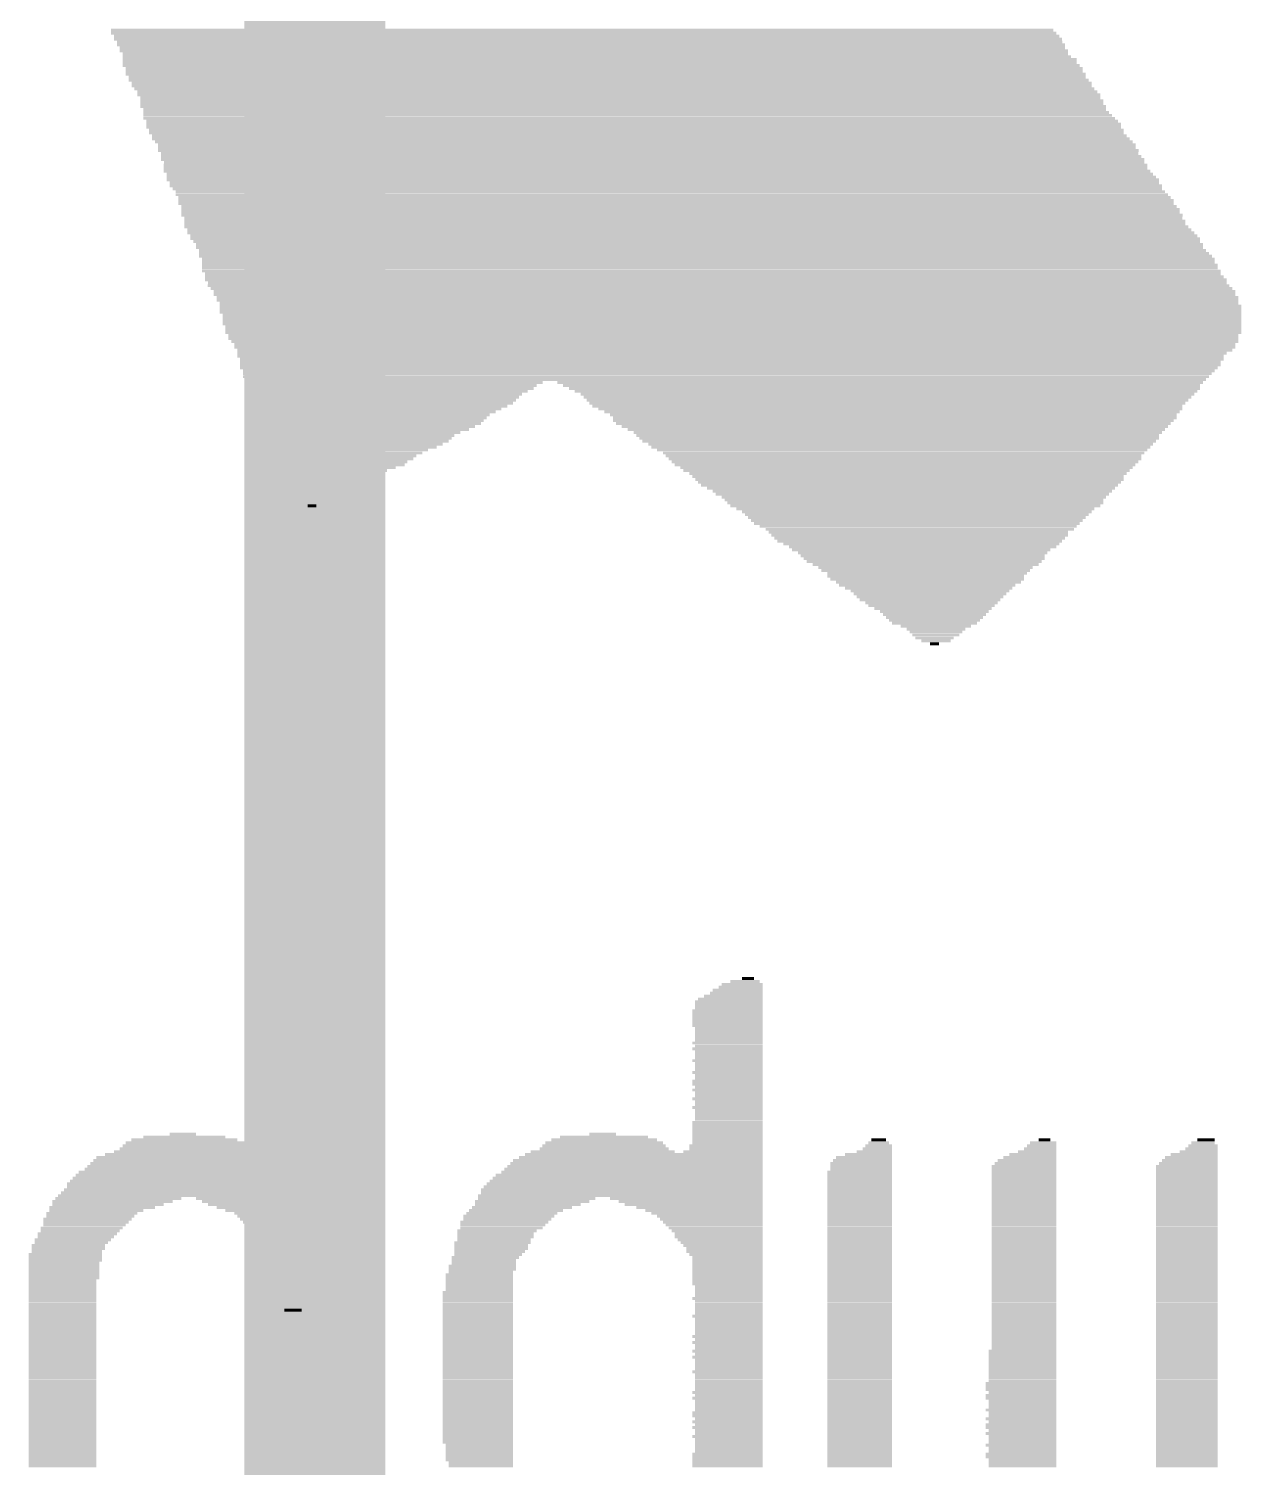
# Model space of a CAD drawing. Extents: x 6 to 93.4, y 7 to 66.
# Drawn here: x 16.526 to 19.149, y 23.832 to 26.944 of the extents above; entities that cross this region are included whole.
import ezdxf

# ---------------------------------------------------------------- set-up
doc = ezdxf.new("R2010")
doc.units = 0
doc.layers.add('1', color=22, linetype='CONTINUOUS')
doc.layers.add('21', color=7, linetype='CONTINUOUS')

# ---------------------------------------------------------------- blocks, each defined once
blk = doc.blocks.new('RECT')
blk.add_solid([(-0.5, -0.5), (0.5, -0.5), (-0.5, 0.5), (0.5, 0.5)])

msp = doc.modelspace()

# ---------------------------------------------------------------- linework, layer by layer
at = {"layer": '1', "const_width": 0.3048}
msp.add_lwpolyline([(17.145, 30.637), (17.145, 10.795)], dxfattribs=at)

# ---------------------------------------------------------------- block references
at = {"layer": '21'}
for p, xscale, yscale in [((17.7232, 26.9403), 2.0383, 0.0064), ((17.7264, 26.934), 2.0447, 0.0063), ((17.7326, 26.9276), 2.0447, 0.0064), ((17.7358, 26.9213), 2.0511, 0.0063), ((17.7391, 26.9149), 2.0447, 0.0064), ((17.7422, 26.9086), 2.051, 0.0063), ((17.7454, 26.9022), 2.0447, 0.0064), ((17.7486, 26.8959), 2.0511, 0.0063), ((17.7518, 26.8895), 2.0447, 0.0064), ((17.7549, 26.8832), 2.051, 0.0063), ((17.7613, 26.8768), 2.0637, 0.0064), ((17.7613, 26.8705), 2.0637, 0.0063), ((17.7645, 26.8641), 2.0701, 0.0064), ((17.7707, 26.8578), 2.0701, 0.0063), ((17.7707, 26.8514), 2.0701, 0.0064), ((17.7739, 26.8451), 2.0765, 0.0063), ((17.7803, 26.8324), 2.0764, 0.0063), ((17.7772, 26.8387), 2.0701, 0.0064), ((17.7867, 26.826), 2.0765, 0.0064), ((17.7867, 26.8197), 2.0765, 0.0063), ((17.793, 26.8133), 2.0764, 0.0064), ((17.7994, 26.807), 2.0765, 0.0063), ((17.8025, 26.8006), 2.0828, 0.0064), ((17.8057, 26.7943), 2.0764, 0.0063), ((17.8089, 26.7879), 2.0828, 0.0064), ((17.8089, 26.7816), 2.0828, 0.0063), ((17.812, 26.7752), 2.0891, 0.0064), ((17.8152, 26.7689), 2.0828, 0.0063), ((17.8184, 26.7625), 2.0892, 0.0064), ((17.8216, 26.7562), 2.0955, 0.0063), ((17.8248, 26.7498), 2.1019, 0.0064), ((17.8311, 26.7435), 2.1018, 0.0063), ((17.8343, 26.7371), 2.1082, 0.0064), ((17.8343, 26.7308), 2.1082, 0.0063), ((17.8406, 26.7244), 2.1082, 0.0064), ((17.8406, 26.7181), 2.1082, 0.0063), ((17.847, 26.7117), 2.1082, 0.0064), ((17.8501, 26.7054), 2.1145, 0.0063), ((17.8565, 26.699), 2.1146, 0.0064), ((17.8629, 26.6927), 2.1145, 0.0063), ((17.8629, 26.6863), 2.1145, 0.0064), ((17.8661, 26.68), 2.1209, 0.0063), ((17.8692, 26.6736), 2.1146, 0.0064), ((17.8724, 26.6673), 2.1209, 0.0063), ((17.8756, 26.6609), 2.1273, 0.0064), ((17.8788, 26.6546), 2.1209, 0.0063), ((17.8819, 26.6482), 2.1272, 0.0064), ((17.8819, 26.6419), 2.1272, 0.0063), ((17.8851, 26.6355), 2.1336, 0.0064), ((17.8914, 26.6292), 2.1336, 0.0063), ((17.8946, 26.6228), 2.14, 0.0064), ((17.8978, 26.6165), 2.1463, 0.0063), ((17.9042, 26.6038), 2.1463, 0.0063), ((17.901, 26.6101), 2.1399, 0.0064), ((17.9073, 26.5974), 2.14, 0.0064), ((17.9137, 26.5911), 2.1399, 0.0063), ((17.9169, 26.5847), 2.1463, 0.0064), ((17.9231, 26.5784), 2.1463, 0.0063), ((17.9263, 26.572), 2.1527, 0.0064), ((17.9263, 26.5657), 2.1527, 0.0063), ((17.9327, 26.5593), 2.1526, 0.0064), ((17.9359, 26.553), 2.159, 0.0063), ((17.9359, 26.5466), 2.159, 0.0064), ((17.9391, 26.5403), 2.1653, 0.0063), ((17.9422, 26.5339), 2.159, 0.0064), ((17.9454, 26.5276), 2.1654, 0.0063), ((17.9454, 26.5212), 2.1654, 0.0064), ((17.9486, 26.5149), 2.1717, 0.0063), ((17.955, 26.5085), 2.1717, 0.0064), ((17.9581, 26.5022), 2.178, 0.0063), ((17.9644, 26.4958), 2.1781, 0.0064), ((17.9676, 26.4895), 2.1844, 0.0063), ((17.9708, 26.4831), 2.178, 0.0064), ((17.9772, 26.4768), 2.1781, 0.0063), ((17.9772, 26.4704), 2.1781, 0.0064), ((17.9835, 26.4641), 2.178, 0.0063), ((17.9867, 26.4577), 2.1844, 0.0064), ((17.9899, 26.4514), 2.1907, 0.0063), ((17.9962, 26.445), 2.1908, 0.0064), ((17.9962, 26.4387), 2.1908, 0.0063), ((17.9993, 26.4323), 2.1971, 0.0064), ((17.9993, 26.426), 2.1971, 0.0063), ((18.0025, 26.4196), 2.2035, 0.0064), ((18.0089, 26.4069), 2.2034, 0.0064), ((18.0121, 26.4006), 2.2098, 0.0063), ((18.0058, 26.4133), 2.1971, 0.0063), ((18.0184, 26.3879), 2.2098, 0.0063), ((18.0153, 26.3942), 2.2035, 0.0064), ((18.0248, 26.3815), 2.2098, 0.0064), ((18.0311, 26.3752), 2.2098, 0.0063), ((18.0311, 26.3688), 2.2098, 0.0064), ((18.0375, 26.3625), 2.2098, 0.0063), ((18.0375, 26.3561), 2.2098, 0.0064), ((18.0406, 26.3498), 2.2035, 0.0063), ((18.0438, 26.3434), 2.2098, 0.0064), ((18.0438, 26.3371), 2.2098, 0.0063), ((18.0438, 26.3307), 2.2098, 0.0064), ((18.047, 26.3244), 2.2034, 0.0063), ((18.047, 26.318), 2.2034, 0.0064), ((18.047, 26.3117), 2.2034, 0.0063), ((18.047, 26.3053), 2.2034, 0.0064), ((18.0502, 26.299), 2.1971, 0.0063), ((18.0502, 26.2926), 2.1971, 0.0064), ((18.0502, 26.2863), 2.1971, 0.0063), ((18.0502, 26.2799), 2.1844, 0.0064), ((18.0502, 26.2736), 2.1844, 0.0063), ((18.0534, 26.2672), 2.1781, 0.0064), ((18.0534, 26.2609), 2.1653, 0.0063), ((18.0534, 26.2545), 2.1653, 0.0064), ((18.0534, 26.2482), 2.1527, 0.0063), ((18.047, 26.2418), 2.14, 0.0064), ((18.0438, 26.2355), 2.1336, 0.0063), ((18.047, 26.2291), 2.1272, 0.0064), ((18.0406, 26.2101), 2.1145, 0.0063), ((18.0439, 26.2228), 2.1209, 0.0063), ((18.0439, 26.2164), 2.1209, 0.0064), ((18.0406, 26.2037), 2.1019, 0.0064), ((18.0374, 26.1974), 2.0955, 0.0063), ((18.0343, 26.191), 2.0892, 0.0064), ((18.0343, 26.1847), 2.0764, 0.0063), ((17.3168, 26.1783), 0.6413, 0.0064), ((17.3135, 26.172), 0.6223, 0.0063), ((17.3104, 26.1656), 0.616, 0.0064), ((18.3677, 26.1783), 1.397, 0.0064), ((18.3709, 26.172), 1.3779, 0.0063), ((18.3772, 26.1656), 1.3652, 0.0064), ((17.3072, 26.1593), 0.5969, 0.0063), ((17.3009, 26.1529), 0.5842, 0.0064), ((17.3009, 26.1466), 0.5715, 0.0063), ((17.2977, 26.1402), 0.5652, 0.0064), ((17.2977, 26.1339), 0.5524, 0.0063), ((18.3804, 26.1593), 1.3462, 0.0063), ((18.3835, 26.1529), 1.3271, 0.0064), ((18.3835, 26.1466), 1.3145, 0.0063), ((18.3835, 26.1402), 1.3017, 0.0064), ((18.3835, 26.1339), 1.2891, 0.0063), ((17.2914, 26.1275), 0.5397, 0.0064), ((17.285, 26.1212), 0.527, 0.0063), ((17.2818, 26.1148), 0.508, 0.0064), ((17.2754, 26.1085), 0.4953, 0.0063), ((18.3835, 26.1275), 1.2763, 0.0064), ((18.3899, 26.1212), 1.2636, 0.0063), ((18.3931, 26.1148), 1.2446, 0.0064), ((18.3963, 26.1085), 1.2255, 0.0063), ((17.2723, 26.1021), 0.489, 0.0064), ((17.2691, 26.0958), 0.4826, 0.0063), ((17.2691, 26.0894), 0.4699, 0.0064), ((17.2628, 26.0831), 0.4572, 0.0063), ((17.2565, 26.0767), 0.4445, 0.0064), ((18.3994, 26.1021), 1.2192, 0.0064), ((18.3963, 26.0958), 1.2129, 0.0063), ((18.3963, 26.0894), 1.2001, 0.0064), ((18.3995, 26.0831), 1.1811, 0.0063), ((18.4026, 26.0767), 1.162, 0.0064), ((17.2501, 26.0704), 0.4191, 0.0063), ((17.2437, 26.064), 0.4064, 0.0064), ((17.2438, 26.0577), 0.3937, 0.0063), ((17.2406, 26.0513), 0.3873, 0.0064), ((17.2373, 26.045), 0.3683, 0.0063), ((18.4058, 26.0704), 1.143, 0.0063), ((18.4058, 26.064), 1.1303, 0.0064), ((18.409, 26.0577), 1.1239, 0.0063), ((18.409, 26.0513), 1.1113, 0.0064), ((18.4121, 26.045), 1.0922, 0.0063), ((17.2342, 26.0386), 0.3492, 0.0064), ((17.2247, 26.0323), 0.3302, 0.0063), ((17.2184, 26.0259), 0.3175, 0.0064), ((17.2152, 26.0196), 0.2985, 0.0063), ((17.212, 26.0132), 0.2921, 0.0064), ((18.4122, 26.0386), 1.0795, 0.0064), ((18.4153, 26.0323), 1.0604, 0.0063), ((18.4185, 26.0259), 1.0414, 0.0064), ((18.4184, 26.0196), 1.0287, 0.0063), ((18.4216, 26.0132), 1.0223, 0.0064), ((17.2056, 26.0069), 0.2794, 0.0063), ((17.2025, 26.0005), 0.2731, 0.0064), ((17.1961, 25.9942), 0.2476, 0.0063), ((17.1866, 25.9878), 0.2286, 0.0064), ((17.1803, 25.9815), 0.2159, 0.0063), ((18.4216, 26.0069), 1.0097, 0.0063), ((18.4216, 26.0005), 0.9969, 0.0064), ((18.4248, 25.9942), 0.9779, 0.0063), ((18.4248, 25.9878), 0.9652, 0.0064), ((18.428, 25.9815), 0.9462, 0.0063), ((17.1739, 25.9751), 0.2032, 0.0064), ((17.1739, 25.9688), 0.1905, 0.0063), ((17.1707, 25.9624), 0.1842, 0.0064), ((17.1644, 25.9561), 0.1715, 0.0063), ((17.158, 25.9497), 0.146, 0.0064), ((18.428, 25.9751), 0.9334, 0.0064), ((18.4312, 25.9688), 0.9271, 0.0063), ((18.4312, 25.9624), 0.9144, 0.0064), ((18.4312, 25.9561), 0.9017, 0.0063), ((18.4344, 25.9497), 0.8827, 0.0064), ((17.1485, 25.9434), 0.1143, 0.0063), ((17.1422, 25.937), 0.0889, 0.0064), ((17.139, 25.9306), 0.0825, 0.0063), ((17.1358, 25.9243), 0.0635, 0.0064), ((17.1358, 25.918), 0.0508, 0.0063), ((18.4375, 25.9434), 0.8636, 0.0063), ((18.4376, 25.937), 0.8509, 0.0064), ((18.4407, 25.9306), 0.8318, 0.0063), ((18.4407, 25.9243), 0.8192, 0.0064), ((18.4439, 25.918), 0.8128, 0.0063), ((17.139, 25.9116), 0.0191, 0.0064), ((18.4439, 25.9116), 0.8001, 0.0064), ((18.4439, 25.9053), 0.7747, 0.0063), ((18.4471, 25.8989), 0.7557, 0.0064), ((18.4471, 25.8925), 0.7429, 0.0063), ((18.4471, 25.8862), 0.7303, 0.0064), ((18.4471, 25.8799), 0.7175, 0.0063), ((18.4471, 25.8735), 0.7049, 0.0064), ((18.4502, 25.8672), 0.6858, 0.0063), ((18.4534, 25.8608), 0.6668, 0.0064), ((18.4503, 25.8544), 0.6477, 0.0063), ((18.4534, 25.8481), 0.6414, 0.0064), ((18.4534, 25.8418), 0.6286, 0.0063), ((18.4534, 25.8354), 0.616, 0.0064), ((18.4566, 25.8291), 0.5969, 0.0063), ((18.4597, 25.8227), 0.5779, 0.0064), ((18.4566, 25.8163), 0.5588, 0.0063), ((18.4597, 25.81), 0.5397, 0.0064), ((18.4597, 25.8037), 0.5271, 0.0063), ((18.4629, 25.7973), 0.5207, 0.0064), ((18.4629, 25.791), 0.508, 0.0063), ((18.4661, 25.7846), 0.489, 0.0064), ((18.4661, 25.7782), 0.4636, 0.0063), ((18.4661, 25.7719), 0.4508, 0.0064), ((18.4693, 25.7656), 0.4318, 0.0063), ((18.4661, 25.7592), 0.4254, 0.0064), ((18.4693, 25.7529), 0.4191, 0.0063), ((18.4725, 25.7465), 0.4001, 0.0064), ((18.4693, 25.7401), 0.381, 0.0063), ((18.4725, 25.7338), 0.3619, 0.0064), ((18.4757, 25.7275), 0.3429, 0.0063), ((18.4756, 25.7211), 0.3302, 0.0064), ((18.4757, 25.7148), 0.3175, 0.0063), ((18.4756, 25.7084), 0.3048, 0.0064), ((18.4788, 25.702), 0.2858, 0.0063), ((18.4788, 25.6957), 0.273, 0.0064), ((18.482, 25.6894), 0.254, 0.0063), ((18.4852, 25.683), 0.2349, 0.0064), ((18.4852, 25.6767), 0.2223, 0.0063), ((18.4852, 25.6703), 0.2095, 0.0064), ((18.4852, 25.6639), 0.1969, 0.0063), ((18.4852, 25.6576), 0.1841, 0.0064), ((18.4883, 25.6513), 0.1524, 0.0063), ((18.4883, 25.6449), 0.127, 0.0064), ((18.4884, 25.6386), 0.1143, 0.0063), ((18.4883, 25.6322), 0.1016, 0.0064), ((18.4852, 25.6258), 0.0825, 0.0063), ((18.4884, 25.6195), 0.0635, 0.0064), ((18.4852, 25.6132), 0.0191, 0.0063), ((18.0819, 24.8893), 0.0254, 0.0063), ((18.0597, 24.8639), 0.108, 0.0063), ((18.0661, 24.8702), 0.0953, 0.0064), ((18.0693, 24.8766), 0.0889, 0.0063), ((18.0755, 24.8829), 0.0635, 0.0064), ((18.0406, 24.8385), 0.1461, 0.0063), ((18.0406, 24.8321), 0.1461, 0.0064), ((18.0439, 24.8448), 0.1397, 0.0064), ((18.0502, 24.8512), 0.127, 0.0063), ((18.0566, 24.8575), 0.1143, 0.0064), ((18.0375, 24.8194), 0.1524, 0.0064), ((18.0375, 24.8131), 0.1524, 0.0063), ((18.0375, 24.8067), 0.1524, 0.0064), ((18.0375, 24.8004), 0.1524, 0.0063), ((18.0406, 24.8258), 0.1461, 0.0063), ((18.0375, 24.794), 0.1524, 0.0064), ((18.0375, 24.7877), 0.1524, 0.0063), ((18.0406, 24.7813), 0.1461, 0.0064), ((18.0406, 24.775), 0.1461, 0.0063), ((18.0406, 24.7686), 0.1461, 0.0064), ((18.0375, 24.7496), 0.1524, 0.0063), ((18.0375, 24.7369), 0.1524, 0.0063), ((18.0406, 24.7623), 0.1461, 0.0063), ((18.0406, 24.7559), 0.1461, 0.0064), ((18.0406, 24.7432), 0.1461, 0.0064), ((18.0375, 24.7115), 0.1524, 0.0063), ((18.0406, 24.7305), 0.1461, 0.0064), ((18.0406, 24.7242), 0.1461, 0.0063), ((18.0406, 24.7178), 0.1461, 0.0064), ((18.0406, 24.7051), 0.1461, 0.0064), ((18.0375, 24.6861), 0.1524, 0.0063), ((18.0406, 24.6988), 0.1461, 0.0063), ((18.0406, 24.6924), 0.1461, 0.0064), ((18.0406, 24.6797), 0.1461, 0.0064), ((18.0406, 24.6734), 0.1461, 0.0063), ((18.0375, 24.667), 0.1524, 0.0064), ((18.0375, 24.6607), 0.1524, 0.0063), ((18.0375, 24.648), 0.1524, 0.0063), ((18.0406, 24.6543), 0.1461, 0.0064), ((18.0406, 24.6416), 0.1461, 0.0064), ((18.0375, 24.6289), 0.1524, 0.0064), ((18.0375, 24.6099), 0.1524, 0.0063), ((18.0406, 24.6353), 0.1461, 0.0063), ((18.0406, 24.6226), 0.1461, 0.0063), ((18.0406, 24.6162), 0.1461, 0.0064), ((18.0375, 24.5781), 0.1524, 0.0064), ((18.0406, 24.6035), 0.1461, 0.0064), ((18.0406, 24.5972), 0.1461, 0.0063), ((18.0406, 24.5908), 0.1461, 0.0064), ((18.0406, 24.5845), 0.1461, 0.0063), ((16.8596, 24.5527), 0.0571, 0.0064), ((17.7676, 24.5527), 0.0572, 0.0064), ((18.0375, 24.5718), 0.1524, 0.0063), ((18.0375, 24.5654), 0.1524, 0.0064), ((18.0375, 24.5591), 0.1524, 0.0063), ((18.0375, 24.5527), 0.1524, 0.0064), ((16.8691, 24.521), 0.2921, 0.0063), ((16.8659, 24.5273), 0.273, 0.0064), ((16.8659, 24.5337), 0.2604, 0.0063), ((16.8627, 24.54), 0.2286, 0.0064), ((16.8627, 24.5464), 0.1778, 0.0063), ((17.7708, 24.521), 0.2794, 0.0063), ((17.7707, 24.5273), 0.2667, 0.0064), ((17.7708, 24.5337), 0.254, 0.0063), ((17.7708, 24.54), 0.2286, 0.0064), ((17.7707, 24.5464), 0.1905, 0.0063), ((18.0343, 24.5273), 0.1588, 0.0064), ((18.0343, 24.521), 0.1588, 0.0063), ((18.0375, 24.5464), 0.1524, 0.0063), ((18.0375, 24.54), 0.1524, 0.0064), ((18.0375, 24.5337), 0.1524, 0.0063), ((18.3614, 24.521), 0.0635, 0.0063), ((18.3645, 24.5273), 0.0572, 0.0064), ((18.3645, 24.5337), 0.0444, 0.0063), ((18.3645, 24.54), 0.0318, 0.0064), ((18.7138, 24.521), 0.0699, 0.0063), ((18.717, 24.5273), 0.0635, 0.0064), ((18.7201, 24.5337), 0.0572, 0.0063), ((18.7233, 24.54), 0.0254, 0.0064), ((19.063, 24.521), 0.0698, 0.0063), ((19.0662, 24.5273), 0.0635, 0.0064), ((19.0662, 24.5337), 0.0508, 0.0063), ((19.0725, 24.54), 0.0381, 0.0064), ((16.8659, 24.4892), 0.4128, 0.0064), ((16.8659, 24.4956), 0.4, 0.0063), ((16.8627, 24.5019), 0.381, 0.0064), ((16.8659, 24.5083), 0.3492, 0.0063), ((16.8659, 24.5146), 0.3112, 0.0064), ((17.8407, 24.4892), 0.5461, 0.0064), ((17.8438, 24.4956), 0.5398, 0.0063), ((17.8501, 24.5019), 0.5271, 0.0064), ((17.8565, 24.5083), 0.5144, 0.0063), ((17.7676, 24.5146), 0.3112, 0.0064), ((18.028, 24.5146), 0.1715, 0.0064), ((18.3264, 24.4892), 0.1334, 0.0064), ((18.3296, 24.4956), 0.127, 0.0063), ((18.3328, 24.5019), 0.1207, 0.0064), ((18.3423, 24.5083), 0.1016, 0.0063), ((18.355, 24.5146), 0.0762, 0.0064), ((18.682, 24.4892), 0.1334, 0.0064), ((18.6852, 24.4956), 0.127, 0.0063), ((18.6915, 24.5019), 0.1143, 0.0064), ((18.6979, 24.5083), 0.1016, 0.0063), ((18.7074, 24.5146), 0.0826, 0.0064), ((19.0344, 24.4892), 0.127, 0.0064), ((19.0376, 24.4956), 0.1206, 0.0063), ((19.0407, 24.5019), 0.1143, 0.0064), ((19.0471, 24.5083), 0.1016, 0.0063), ((19.0567, 24.5146), 0.0825, 0.0064), ((16.8659, 24.4575), 0.489, 0.0063), ((16.8659, 24.4638), 0.4762, 0.0064), ((16.8627, 24.4702), 0.4572, 0.0063), ((16.8659, 24.4765), 0.4382, 0.0064), ((16.8659, 24.4829), 0.4254, 0.0063), ((17.8216, 24.4575), 0.5842, 0.0063), ((17.8248, 24.4638), 0.5779, 0.0064), ((17.8311, 24.4702), 0.5652, 0.0063), ((17.8343, 24.4765), 0.5588, 0.0064), ((17.8375, 24.4829), 0.5525, 0.0063), ((18.3233, 24.4702), 0.1397, 0.0063), ((18.3233, 24.4638), 0.1397, 0.0064), ((18.3233, 24.4575), 0.1397, 0.0063), ((18.3264, 24.4829), 0.1334, 0.0063), ((18.3264, 24.4765), 0.1334, 0.0064), ((18.6789, 24.4829), 0.1397, 0.0063), ((18.6789, 24.4765), 0.1397, 0.0064), ((18.6789, 24.4702), 0.1397, 0.0063), ((18.6789, 24.4638), 0.1397, 0.0064), ((18.6789, 24.4575), 0.1397, 0.0063), ((19.0312, 24.4829), 0.1333, 0.0063), ((19.0312, 24.4765), 0.1333, 0.0064), ((19.0312, 24.4702), 0.1333, 0.0063), ((19.0312, 24.4638), 0.1333, 0.0064), ((19.0312, 24.4575), 0.1333, 0.0063), ((16.8659, 24.4257), 0.5398, 0.0064), ((16.8659, 24.4321), 0.527, 0.0063), ((16.8627, 24.4448), 0.508, 0.0063), ((16.8659, 24.4384), 0.5144, 0.0064), ((16.8659, 24.4511), 0.5016, 0.0064), ((17.8089, 24.4321), 0.6096, 0.0063), ((17.8089, 24.4257), 0.6096, 0.0064), ((17.812, 24.4384), 0.6033, 0.0064), ((17.8153, 24.4448), 0.5969, 0.0063), ((17.8184, 24.4511), 0.5906, 0.0064), ((18.3233, 24.4511), 0.1397, 0.0064), ((18.3233, 24.4448), 0.1397, 0.0063), ((18.3233, 24.4384), 0.1397, 0.0064), ((18.3233, 24.4321), 0.1397, 0.0063), ((18.3233, 24.4257), 0.1397, 0.0064), ((18.6789, 24.4511), 0.1397, 0.0064), ((18.6789, 24.4448), 0.1397, 0.0063), ((18.6789, 24.4384), 0.1397, 0.0064), ((18.6789, 24.4321), 0.1397, 0.0063), ((18.6789, 24.4257), 0.1397, 0.0064), ((19.0312, 24.4511), 0.1333, 0.0064), ((19.0312, 24.4448), 0.1333, 0.0063), ((19.0312, 24.4384), 0.1333, 0.0064), ((19.0312, 24.4321), 0.1333, 0.0063), ((19.0312, 24.4257), 0.1333, 0.0064), ((16.6849, 24.394), 0.2286, 0.0063), ((16.7072, 24.4067), 0.2603, 0.0063), ((16.6976, 24.4003), 0.2413, 0.0064), ((16.7199, 24.413), 0.2731, 0.0064), ((16.8659, 24.4194), 0.5524, 0.0063), ((17.0183, 24.413), 0.2604, 0.0064), ((17.0247, 24.4067), 0.2477, 0.0063), ((17.0342, 24.4003), 0.2413, 0.0064), ((17.0437, 24.394), 0.2222, 0.0063), ((17.593, 24.394), 0.2159, 0.0063), ((17.6152, 24.4067), 0.2476, 0.0063), ((17.6057, 24.4003), 0.2286, 0.0064), ((17.8057, 24.4194), 0.616, 0.0063), ((17.6247, 24.413), 0.254, 0.0064), ((17.9486, 24.413), 0.3302, 0.0064), ((17.9581, 24.4067), 0.3112, 0.0063), ((17.9644, 24.4003), 0.2985, 0.0064), ((17.9772, 24.394), 0.2731, 0.0063), ((18.3233, 24.4194), 0.1397, 0.0063), ((18.3233, 24.413), 0.1397, 0.0064), ((18.3233, 24.4067), 0.1397, 0.0063), ((18.3233, 24.4003), 0.1397, 0.0064), ((18.3233, 24.394), 0.1397, 0.0063), ((18.6789, 24.4194), 0.1397, 0.0063), ((18.6789, 24.413), 0.1397, 0.0064), ((18.6789, 24.4067), 0.1397, 0.0063), ((18.6789, 24.4003), 0.1397, 0.0064), ((18.6789, 24.394), 0.1397, 0.0063), ((19.0312, 24.4194), 0.1333, 0.0063), ((19.0312, 24.413), 0.1333, 0.0064), ((19.0312, 24.4067), 0.1333, 0.0063), ((19.0312, 24.4003), 0.1333, 0.0064), ((19.0312, 24.394), 0.1333, 0.0063), ((16.6532, 24.3686), 0.1905, 0.0063), ((16.65, 24.3622), 0.1842, 0.0064), ((16.6627, 24.3813), 0.1968, 0.0063), ((16.6595, 24.3749), 0.1905, 0.0064), ((16.6722, 24.3876), 0.2032, 0.0064), ((17.0532, 24.3876), 0.2032, 0.0064), ((17.066, 24.3813), 0.1905, 0.0063), ((17.0691, 24.3749), 0.1842, 0.0064), ((17.0755, 24.3686), 0.1841, 0.0063), ((17.0818, 24.3622), 0.1842, 0.0064), ((17.5549, 24.3622), 0.1905, 0.0064), ((17.5644, 24.3749), 0.1968, 0.0064), ((17.5613, 24.3686), 0.1905, 0.0063), ((17.5708, 24.3813), 0.1969, 0.0063), ((17.5803, 24.3876), 0.2032, 0.0064), ((17.9867, 24.3876), 0.254, 0.0064), ((17.9931, 24.3813), 0.2413, 0.0063), ((17.9994, 24.3749), 0.2286, 0.0064), ((18.0025, 24.3686), 0.2223, 0.0063), ((18.0058, 24.3622), 0.2159, 0.0064), ((18.3233, 24.3876), 0.1397, 0.0064), ((18.3233, 24.3813), 0.1397, 0.0063), ((18.3233, 24.3749), 0.1397, 0.0064), ((18.3233, 24.3686), 0.1397, 0.0063), ((18.3233, 24.3622), 0.1397, 0.0064), ((18.6789, 24.3876), 0.1397, 0.0064), ((18.6789, 24.3813), 0.1397, 0.0063), ((18.6789, 24.3749), 0.1397, 0.0064), ((18.6789, 24.3686), 0.1397, 0.0063), ((18.6789, 24.3622), 0.1397, 0.0064), ((19.0312, 24.3876), 0.1333, 0.0064), ((19.0312, 24.3813), 0.1333, 0.0063), ((19.0312, 24.3749), 0.1333, 0.0064), ((19.0312, 24.3686), 0.1333, 0.0063), ((19.0312, 24.3622), 0.1333, 0.0064), ((16.631, 24.3368), 0.1715, 0.0064), ((16.6278, 24.3305), 0.1651, 0.0063), ((16.6405, 24.3495), 0.1778, 0.0064), ((16.6373, 24.3432), 0.1714, 0.0063), ((16.6468, 24.3559), 0.1778, 0.0063), ((17.0882, 24.3559), 0.1841, 0.0063), ((17.0913, 24.3495), 0.1778, 0.0064), ((17.0977, 24.3432), 0.1778, 0.0063), ((17.1041, 24.3368), 0.1651, 0.0064), ((17.1072, 24.3305), 0.1714, 0.0063), ((17.5358, 24.3368), 0.1651, 0.0064), ((17.5358, 24.3305), 0.1651, 0.0063), ((17.539, 24.3432), 0.1714, 0.0063), ((17.5517, 24.3559), 0.1842, 0.0063), ((17.5485, 24.3495), 0.1778, 0.0064), ((18.0089, 24.3559), 0.2096, 0.0063), ((18.0121, 24.3495), 0.2032, 0.0064), ((18.0153, 24.3432), 0.1969, 0.0063), ((18.0185, 24.3368), 0.1905, 0.0064), ((18.0185, 24.3305), 0.1905, 0.0063), ((18.3233, 24.3559), 0.1397, 0.0063), ((18.3233, 24.3495), 0.1397, 0.0064), ((18.3233, 24.3432), 0.1397, 0.0063), ((18.3233, 24.3368), 0.1397, 0.0064), ((18.3233, 24.3305), 0.1397, 0.0063), ((18.6789, 24.3559), 0.1397, 0.0063), ((18.6789, 24.3495), 0.1397, 0.0064), ((18.6789, 24.3432), 0.1397, 0.0063), ((18.6789, 24.3368), 0.1397, 0.0064), ((18.6789, 24.3305), 0.1397, 0.0063), ((19.0312, 24.3559), 0.1333, 0.0063), ((19.0312, 24.3495), 0.1333, 0.0064), ((19.0312, 24.3432), 0.1333, 0.0063), ((19.0312, 24.3368), 0.1333, 0.0064), ((19.0312, 24.3305), 0.1333, 0.0063), ((16.6119, 24.3114), 0.1588, 0.0064), ((16.6119, 24.3051), 0.1588, 0.0063), ((16.6087, 24.2987), 0.1524, 0.0064), ((16.6214, 24.3241), 0.1651, 0.0064), ((16.6182, 24.3178), 0.1587, 0.0063), ((17.1104, 24.3241), 0.1651, 0.0064), ((17.1104, 24.3178), 0.1651, 0.0063), ((17.1136, 24.3114), 0.1587, 0.0064), ((17.1136, 24.3051), 0.1587, 0.0063), ((17.1167, 24.2987), 0.1524, 0.0064), ((17.5295, 24.3178), 0.1651, 0.0063), ((17.5263, 24.3114), 0.1588, 0.0064), ((17.5263, 24.3051), 0.1588, 0.0063), ((17.5231, 24.2987), 0.1524, 0.0064), ((17.5327, 24.3241), 0.1587, 0.0064), ((18.0216, 24.3241), 0.1842, 0.0064), ((18.0248, 24.3178), 0.1778, 0.0063), ((18.028, 24.3114), 0.1715, 0.0064), ((18.0312, 24.3051), 0.1651, 0.0063), ((18.0312, 24.2987), 0.1651, 0.0064), ((18.3233, 24.3241), 0.1397, 0.0064), ((18.3233, 24.3178), 0.1397, 0.0063), ((18.3233, 24.3114), 0.1397, 0.0064), ((18.3233, 24.3051), 0.1397, 0.0063), ((18.3233, 24.2987), 0.1397, 0.0064), ((18.6789, 24.3241), 0.1397, 0.0064), ((18.6789, 24.3178), 0.1397, 0.0063), ((18.6789, 24.3114), 0.1397, 0.0064), ((18.6789, 24.3051), 0.1397, 0.0063), ((18.6789, 24.2987), 0.1397, 0.0064), ((19.0312, 24.3241), 0.1333, 0.0064), ((19.0312, 24.3178), 0.1333, 0.0063), ((19.0312, 24.3114), 0.1333, 0.0064), ((19.0312, 24.3051), 0.1333, 0.0063), ((19.0312, 24.2987), 0.1333, 0.0064), ((16.6056, 24.2924), 0.1587, 0.0063), ((16.6056, 24.286), 0.1587, 0.0064), ((16.6056, 24.2797), 0.1587, 0.0063), ((16.6024, 24.2733), 0.1524, 0.0064), ((16.6024, 24.267), 0.1524, 0.0063), ((17.1167, 24.2924), 0.1524, 0.0063), ((17.1231, 24.286), 0.1524, 0.0064), ((17.1231, 24.2797), 0.1524, 0.0063), ((17.1263, 24.2733), 0.1461, 0.0064), ((17.1263, 24.267), 0.1461, 0.0063), ((17.5072, 24.267), 0.1461, 0.0063), ((17.5136, 24.286), 0.146, 0.0064), ((17.5105, 24.2797), 0.1397, 0.0063), ((17.5105, 24.2733), 0.1397, 0.0064), ((17.52, 24.2924), 0.1461, 0.0063), ((18.0343, 24.2924), 0.1588, 0.0063), ((18.0375, 24.286), 0.1524, 0.0064), ((18.0375, 24.2797), 0.1524, 0.0063), ((18.0375, 24.2733), 0.1524, 0.0064), ((18.0375, 24.267), 0.1524, 0.0063), ((18.3233, 24.2924), 0.1397, 0.0063), ((18.3233, 24.286), 0.1397, 0.0064), ((18.3233, 24.2797), 0.1397, 0.0063), ((18.3233, 24.2733), 0.1397, 0.0064), ((18.3233, 24.267), 0.1397, 0.0063), ((18.6789, 24.2924), 0.1397, 0.0063), ((18.6789, 24.286), 0.1397, 0.0064), ((18.6789, 24.2797), 0.1397, 0.0063), ((18.6789, 24.2733), 0.1397, 0.0064), ((18.6789, 24.267), 0.1397, 0.0063), ((19.0312, 24.2924), 0.1333, 0.0063), ((19.0312, 24.286), 0.1333, 0.0064), ((19.0312, 24.2797), 0.1333, 0.0063), ((19.0312, 24.2733), 0.1333, 0.0064), ((19.0312, 24.267), 0.1333, 0.0063), ((16.6024, 24.2606), 0.1524, 0.0064), ((16.6024, 24.2543), 0.1524, 0.0063), ((16.6024, 24.2479), 0.1524, 0.0064), ((16.6024, 24.2416), 0.1524, 0.0063), ((17.1295, 24.2606), 0.1397, 0.0064), ((17.1295, 24.2543), 0.1397, 0.0063), ((17.1358, 24.2479), 0.1397, 0.0064), ((17.1358, 24.2416), 0.1397, 0.0063), ((17.5009, 24.2479), 0.146, 0.0064), ((17.5009, 24.2416), 0.146, 0.0063), ((17.5072, 24.2606), 0.1461, 0.0064), ((17.504, 24.2543), 0.1397, 0.0063), ((18.0375, 24.2606), 0.1524, 0.0064), ((18.0375, 24.2543), 0.1524, 0.0063), ((18.0375, 24.2479), 0.1524, 0.0064), ((18.0375, 24.2416), 0.1524, 0.0063), ((18.3233, 24.2606), 0.1397, 0.0064), ((18.3233, 24.2543), 0.1397, 0.0063), ((18.3233, 24.2479), 0.1397, 0.0064), ((18.3233, 24.2416), 0.1397, 0.0063), ((18.6789, 24.2606), 0.1397, 0.0064), ((18.6789, 24.2543), 0.1397, 0.0063), ((18.6789, 24.2479), 0.1397, 0.0064), ((18.6789, 24.2416), 0.1397, 0.0063), ((19.0312, 24.2606), 0.1333, 0.0064), ((19.0312, 24.2543), 0.1333, 0.0063), ((19.0312, 24.2479), 0.1333, 0.0064), ((19.0312, 24.2416), 0.1333, 0.0063), ((16.5992, 24.2352), 0.146, 0.0064), ((16.5992, 24.2289), 0.146, 0.0063), ((16.5992, 24.2225), 0.146, 0.0064), ((16.5992, 24.2162), 0.146, 0.0063), ((16.5992, 24.2098), 0.146, 0.0064), ((17.1326, 24.2352), 0.1334, 0.0064), ((17.1326, 24.2289), 0.1334, 0.0063), ((17.1326, 24.2225), 0.1334, 0.0064), ((17.1294, 24.2162), 0.127, 0.0063), ((17.1263, 24.2098), 0.1207, 0.0064), ((17.4977, 24.2098), 0.1524, 0.0064), ((17.5009, 24.2352), 0.146, 0.0064), ((17.5009, 24.2289), 0.146, 0.0063), ((17.5009, 24.2225), 0.146, 0.0064), ((17.5009, 24.2162), 0.146, 0.0063), ((18.0375, 24.2352), 0.1524, 0.0064), ((18.0375, 24.2289), 0.1524, 0.0063), ((18.0406, 24.2225), 0.1461, 0.0064), ((18.0406, 24.2162), 0.1461, 0.0063), ((18.0406, 24.2098), 0.1461, 0.0064), ((18.3233, 24.2352), 0.1397, 0.0064), ((18.3233, 24.2289), 0.1397, 0.0063), ((18.3233, 24.2225), 0.1397, 0.0064), ((18.3233, 24.2162), 0.1397, 0.0063), ((18.3233, 24.2098), 0.1397, 0.0064), ((18.6789, 24.2352), 0.1397, 0.0064), ((18.6789, 24.2289), 0.1397, 0.0063), ((18.6789, 24.2225), 0.1397, 0.0064), ((18.6789, 24.2162), 0.1397, 0.0063), ((18.6789, 24.2098), 0.1397, 0.0064), ((19.0312, 24.2352), 0.1333, 0.0064), ((19.0312, 24.2289), 0.1333, 0.0063), ((19.0312, 24.2225), 0.1333, 0.0064), ((19.0312, 24.2162), 0.1333, 0.0063), ((19.0312, 24.2098), 0.1333, 0.0064), ((16.5992, 24.2035), 0.146, 0.0063), ((16.5992, 24.1971), 0.146, 0.0064), ((16.5992, 24.1908), 0.146, 0.0063), ((16.5992, 24.1844), 0.146, 0.0064), ((16.5992, 24.1781), 0.146, 0.0063), ((17.1231, 24.1971), 0.1016, 0.0064), ((17.1199, 24.1908), 0.0952, 0.0063), ((17.1263, 24.2035), 0.1079, 0.0063), ((17.1136, 24.1844), 0.0825, 0.0064), ((17.1072, 24.1781), 0.0572, 0.0063), ((17.4977, 24.2035), 0.1524, 0.0063), ((17.4977, 24.1971), 0.1524, 0.0064), ((17.4977, 24.1908), 0.1524, 0.0063), ((17.4977, 24.1844), 0.1524, 0.0064), ((17.4977, 24.1781), 0.1524, 0.0063), ((18.0375, 24.1971), 0.1524, 0.0064), ((18.0406, 24.2035), 0.1461, 0.0063), ((18.0406, 24.1908), 0.1461, 0.0063), ((18.0406, 24.1844), 0.1461, 0.0064), ((18.0406, 24.1781), 0.1461, 0.0063), ((18.3233, 24.2035), 0.1397, 0.0063), ((18.3233, 24.1971), 0.1397, 0.0064), ((18.3233, 24.1908), 0.1397, 0.0063), ((18.3233, 24.1844), 0.1397, 0.0064), ((18.3233, 24.1781), 0.1397, 0.0063), ((18.6789, 24.2035), 0.1397, 0.0063), ((18.6789, 24.1971), 0.1397, 0.0064), ((18.6789, 24.1908), 0.1397, 0.0063), ((18.6789, 24.1844), 0.1397, 0.0064), ((18.6789, 24.1781), 0.1397, 0.0063), ((19.0312, 24.2035), 0.1333, 0.0063), ((19.0312, 24.1971), 0.1333, 0.0064), ((19.0312, 24.1908), 0.1333, 0.0063), ((19.0312, 24.1844), 0.1333, 0.0064), ((19.0312, 24.1781), 0.1333, 0.0063), ((16.5992, 24.1717), 0.146, 0.0064), ((16.5992, 24.1654), 0.146, 0.0063), ((16.5992, 24.159), 0.146, 0.0064), ((16.5992, 24.1527), 0.146, 0.0063), ((16.5992, 24.1463), 0.146, 0.0064), ((17.0977, 24.1717), 0.0381, 0.0064), ((17.4977, 24.1717), 0.1524, 0.0064), ((17.4977, 24.1654), 0.1524, 0.0063), ((17.4977, 24.159), 0.1524, 0.0064), ((17.4977, 24.1527), 0.1524, 0.0063), ((17.4977, 24.1463), 0.1524, 0.0064), ((18.0375, 24.159), 0.1524, 0.0064), ((18.0406, 24.1717), 0.1461, 0.0064), ((18.0406, 24.1654), 0.1461, 0.0063), ((18.0406, 24.1527), 0.1461, 0.0063), ((18.0406, 24.1463), 0.1461, 0.0064), ((18.3233, 24.1717), 0.1397, 0.0064), ((18.3233, 24.1654), 0.1397, 0.0063), ((18.3233, 24.159), 0.1397, 0.0064), ((18.3233, 24.1527), 0.1397, 0.0063), ((18.3233, 24.1463), 0.1397, 0.0064), ((18.6789, 24.1717), 0.1397, 0.0064), ((18.6789, 24.1654), 0.1397, 0.0063), ((18.6789, 24.159), 0.1397, 0.0064), ((18.6789, 24.1527), 0.1397, 0.0063), ((18.6789, 24.1463), 0.1397, 0.0064), ((19.0312, 24.1717), 0.1333, 0.0064), ((19.0312, 24.1654), 0.1333, 0.0063), ((19.0312, 24.159), 0.1333, 0.0064), ((19.0312, 24.1527), 0.1333, 0.0063), ((19.0312, 24.1463), 0.1333, 0.0064), ((16.5992, 24.14), 0.146, 0.0063), ((16.5992, 24.1336), 0.146, 0.0064), ((16.5992, 24.1273), 0.146, 0.0063), ((16.5992, 24.1209), 0.146, 0.0064), ((16.5992, 24.1146), 0.146, 0.0063), ((17.4977, 24.14), 0.1524, 0.0063), ((17.4977, 24.1336), 0.1524, 0.0064), ((17.4977, 24.1273), 0.1524, 0.0063), ((17.4977, 24.1209), 0.1524, 0.0064), ((17.4977, 24.1146), 0.1524, 0.0063), ((18.0375, 24.1146), 0.1524, 0.0063), ((18.0406, 24.14), 0.1461, 0.0063), ((18.0406, 24.1336), 0.1461, 0.0064), ((18.0406, 24.1273), 0.1461, 0.0063), ((18.0406, 24.1209), 0.1461, 0.0064), ((18.3233, 24.14), 0.1397, 0.0063), ((18.3233, 24.1336), 0.1397, 0.0064), ((18.3233, 24.1273), 0.1397, 0.0063), ((18.3233, 24.1209), 0.1397, 0.0064), ((18.3233, 24.1146), 0.1397, 0.0063), ((18.6789, 24.14), 0.1397, 0.0063), ((18.6789, 24.1336), 0.1397, 0.0064), ((18.6789, 24.1273), 0.1397, 0.0063), ((18.6789, 24.1209), 0.1397, 0.0064), ((18.6789, 24.1146), 0.1397, 0.0063), ((19.0312, 24.14), 0.1333, 0.0063), ((19.0312, 24.1336), 0.1333, 0.0064), ((19.0312, 24.1273), 0.1333, 0.0063), ((19.0312, 24.1209), 0.1333, 0.0064), ((19.0312, 24.1146), 0.1333, 0.0063), ((16.5992, 24.1082), 0.146, 0.0064), ((16.5992, 24.1019), 0.146, 0.0063), ((16.5992, 24.0955), 0.146, 0.0064), ((16.5992, 24.0892), 0.146, 0.0063), ((16.5992, 24.0828), 0.146, 0.0064), ((17.4977, 24.1082), 0.1524, 0.0064), ((17.4977, 24.1019), 0.1524, 0.0063), ((17.4977, 24.0955), 0.1524, 0.0064), ((17.4977, 24.0892), 0.1524, 0.0063), ((17.4977, 24.0828), 0.1524, 0.0064), ((18.0375, 24.1019), 0.1524, 0.0063), ((18.0375, 24.0828), 0.1524, 0.0064), ((18.0406, 24.1082), 0.1461, 0.0064), ((18.0406, 24.0955), 0.1461, 0.0064), ((18.0406, 24.0892), 0.1461, 0.0063), ((18.3233, 24.1082), 0.1397, 0.0064), ((18.3233, 24.1019), 0.1397, 0.0063), ((18.3233, 24.0955), 0.1397, 0.0064), ((18.3233, 24.0892), 0.1397, 0.0063), ((18.3233, 24.0828), 0.1397, 0.0064), ((18.6757, 24.0828), 0.1461, 0.0064), ((18.6789, 24.1082), 0.1397, 0.0064), ((18.6789, 24.1019), 0.1397, 0.0063), ((18.6789, 24.0955), 0.1397, 0.0064), ((18.6789, 24.0892), 0.1397, 0.0063), ((19.0312, 24.1082), 0.1333, 0.0064), ((19.0312, 24.1019), 0.1333, 0.0063), ((19.0312, 24.0955), 0.1333, 0.0064), ((19.0312, 24.0892), 0.1333, 0.0063), ((19.0312, 24.0828), 0.1333, 0.0064), ((16.5992, 24.0765), 0.146, 0.0063), ((16.5992, 24.0701), 0.146, 0.0064), ((16.5992, 24.0638), 0.146, 0.0063), ((16.5992, 24.0574), 0.146, 0.0064), ((16.5992, 24.0511), 0.146, 0.0063), ((17.4977, 24.0765), 0.1524, 0.0063), ((17.4977, 24.0701), 0.1524, 0.0064), ((17.4977, 24.0638), 0.1524, 0.0063), ((17.4977, 24.0574), 0.1524, 0.0064), ((17.4977, 24.0511), 0.1524, 0.0063), ((18.0375, 24.0701), 0.1524, 0.0064), ((18.0406, 24.0765), 0.1461, 0.0063), ((18.0406, 24.0638), 0.1461, 0.0063), ((18.0406, 24.0574), 0.1461, 0.0064), ((18.0406, 24.0511), 0.1461, 0.0063), ((18.3233, 24.0765), 0.1397, 0.0063), ((18.3233, 24.0701), 0.1397, 0.0064), ((18.3233, 24.0638), 0.1397, 0.0063), ((18.3233, 24.0574), 0.1397, 0.0064), ((18.3233, 24.0511), 0.1397, 0.0063), ((18.6757, 24.0765), 0.1461, 0.0063), ((18.6757, 24.0701), 0.1461, 0.0064), ((18.6757, 24.0638), 0.1461, 0.0063), ((18.6757, 24.0574), 0.1461, 0.0064), ((18.6757, 24.0511), 0.1461, 0.0063), ((19.0312, 24.0765), 0.1333, 0.0063), ((19.0312, 24.0701), 0.1333, 0.0064), ((19.0312, 24.0638), 0.1333, 0.0063), ((19.0312, 24.0574), 0.1333, 0.0064), ((19.0312, 24.0511), 0.1333, 0.0063), ((16.5992, 24.0447), 0.146, 0.0064), ((16.5992, 24.0384), 0.146, 0.0063), ((16.5992, 24.032), 0.146, 0.0064), ((16.5992, 24.0257), 0.146, 0.0063), ((16.5992, 24.0193), 0.146, 0.0064), ((17.4977, 24.0447), 0.1524, 0.0064), ((17.4977, 24.0384), 0.1524, 0.0063), ((17.4977, 24.032), 0.1524, 0.0064), ((17.4977, 24.0257), 0.1524, 0.0063), ((17.4977, 24.0193), 0.1524, 0.0064), ((18.0375, 24.0384), 0.1524, 0.0063), ((18.0406, 24.0447), 0.1461, 0.0064), ((18.0406, 24.032), 0.1461, 0.0064), ((18.0406, 24.0257), 0.1461, 0.0063), ((18.0406, 24.0193), 0.1461, 0.0064), ((18.3233, 24.0447), 0.1397, 0.0064), ((18.3233, 24.0384), 0.1397, 0.0063), ((18.3233, 24.032), 0.1397, 0.0064), ((18.3233, 24.0257), 0.1397, 0.0063), ((18.3233, 24.0193), 0.1397, 0.0064), ((18.6757, 24.0447), 0.1461, 0.0064), ((18.6757, 24.0384), 0.1461, 0.0063), ((18.6757, 24.032), 0.1461, 0.0064), ((18.6757, 24.0257), 0.1461, 0.0063), ((18.6757, 24.0193), 0.1461, 0.0064), ((19.0312, 24.0447), 0.1333, 0.0064), ((19.0312, 24.0384), 0.1333, 0.0063), ((19.0312, 24.032), 0.1333, 0.0064), ((19.0312, 24.0257), 0.1333, 0.0063), ((19.0312, 24.0193), 0.1333, 0.0064), ((16.5992, 24.013), 0.146, 0.0063), ((16.5992, 24.0066), 0.146, 0.0064), ((16.5992, 24.0003), 0.146, 0.0063), ((16.5992, 23.9939), 0.146, 0.0064), ((16.5992, 23.9876), 0.146, 0.0063), ((17.4977, 24.013), 0.1524, 0.0063), ((17.4977, 24.0066), 0.1524, 0.0064), ((17.4977, 24.0003), 0.1524, 0.0063), ((17.4977, 23.9939), 0.1524, 0.0064), ((17.4977, 23.9876), 0.1524, 0.0063), ((18.0375, 23.9939), 0.1524, 0.0064), ((18.0406, 24.013), 0.1461, 0.0063), ((18.0406, 24.0066), 0.1461, 0.0064), ((18.0406, 24.0003), 0.1461, 0.0063), ((18.0406, 23.9876), 0.1461, 0.0063), ((18.3233, 24.013), 0.1397, 0.0063), ((18.3233, 24.0066), 0.1397, 0.0064), ((18.3233, 24.0003), 0.1397, 0.0063), ((18.3233, 23.9939), 0.1397, 0.0064), ((18.3233, 23.9876), 0.1397, 0.0063), ((18.6725, 24.013), 0.1524, 0.0063), ((18.6725, 24.0066), 0.1524, 0.0064), ((18.6725, 24.0003), 0.1524, 0.0063), ((18.6725, 23.9876), 0.1524, 0.0063), ((18.6757, 23.9939), 0.1461, 0.0064), ((19.0312, 24.013), 0.1333, 0.0063), ((19.0312, 24.0066), 0.1333, 0.0064), ((19.0312, 24.0003), 0.1333, 0.0063), ((19.0312, 23.9939), 0.1333, 0.0064), ((19.0312, 23.9876), 0.1333, 0.0063), ((16.5992, 23.9812), 0.146, 0.0064), ((16.5992, 23.9748), 0.146, 0.0063), ((16.5992, 23.9685), 0.146, 0.0064), ((16.5992, 23.9622), 0.146, 0.0063), ((16.5992, 23.9558), 0.146, 0.0064), ((17.4977, 23.9812), 0.1524, 0.0064), ((17.4977, 23.9748), 0.1524, 0.0063), ((17.4977, 23.9685), 0.1524, 0.0064), ((17.4977, 23.9622), 0.1524, 0.0063), ((17.4977, 23.9558), 0.1524, 0.0064), ((18.0375, 23.9812), 0.1524, 0.0064), ((18.0406, 23.9748), 0.1461, 0.0063), ((18.0406, 23.9685), 0.1461, 0.0064), ((18.0406, 23.9622), 0.1461, 0.0063), ((18.0406, 23.9558), 0.1461, 0.0064), ((18.3233, 23.9812), 0.1397, 0.0064), ((18.3233, 23.9748), 0.1397, 0.0063), ((18.3233, 23.9685), 0.1397, 0.0064), ((18.3233, 23.9622), 0.1397, 0.0063), ((18.3233, 23.9558), 0.1397, 0.0064), ((18.6725, 23.9812), 0.1524, 0.0064), ((18.6725, 23.9558), 0.1524, 0.0064), ((18.6757, 23.9748), 0.1461, 0.0063), ((18.6757, 23.9685), 0.1461, 0.0064), ((18.6757, 23.9622), 0.1461, 0.0063), ((19.0312, 23.9812), 0.1333, 0.0064), ((19.0312, 23.9748), 0.1333, 0.0063), ((19.0312, 23.9685), 0.1333, 0.0064), ((19.0312, 23.9622), 0.1333, 0.0063), ((19.0312, 23.9558), 0.1333, 0.0064), ((16.5992, 23.9495), 0.146, 0.0063), ((16.5992, 23.9431), 0.146, 0.0064), ((16.5992, 23.9367), 0.146, 0.0063), ((16.5992, 23.9304), 0.146, 0.0064), ((17.4977, 23.9495), 0.1524, 0.0063), ((17.4977, 23.9431), 0.1524, 0.0064), ((17.4977, 23.9367), 0.1524, 0.0063), ((17.4977, 23.9304), 0.1524, 0.0064), ((18.0375, 23.9495), 0.1524, 0.0063), ((18.0375, 23.9431), 0.1524, 0.0064), ((18.0375, 23.9304), 0.1524, 0.0064), ((18.0406, 23.9367), 0.1461, 0.0063), ((18.3233, 23.9495), 0.1397, 0.0063), ((18.3233, 23.9431), 0.1397, 0.0064), ((18.3233, 23.9367), 0.1397, 0.0063), ((18.3233, 23.9304), 0.1397, 0.0064), ((18.6725, 23.9367), 0.1524, 0.0063), ((18.6757, 23.9495), 0.1461, 0.0063), ((18.6757, 23.9431), 0.1461, 0.0064), ((18.6757, 23.9304), 0.1461, 0.0064), ((19.0312, 23.9495), 0.1333, 0.0063), ((19.0312, 23.9431), 0.1333, 0.0064), ((19.0312, 23.9367), 0.1333, 0.0063), ((19.0312, 23.9304), 0.1333, 0.0064), ((16.5992, 23.9241), 0.146, 0.0063), ((16.5992, 23.9177), 0.146, 0.0064), ((16.5992, 23.9114), 0.146, 0.0063), ((16.5992, 23.905), 0.146, 0.0064), ((16.5992, 23.8986), 0.146, 0.0063), ((17.4977, 23.9241), 0.1524, 0.0063), ((17.4977, 23.9177), 0.1524, 0.0064), ((17.4977, 23.9114), 0.1524, 0.0063), ((17.4977, 23.905), 0.1524, 0.0064), ((17.4977, 23.8986), 0.1524, 0.0063), ((18.0375, 23.9177), 0.1524, 0.0064), ((18.0375, 23.8986), 0.1524, 0.0063), ((18.0406, 23.9241), 0.1461, 0.0063), ((18.0406, 23.9114), 0.1461, 0.0063), ((18.0406, 23.905), 0.1461, 0.0064), ((18.3233, 23.9241), 0.1397, 0.0063), ((18.3233, 23.9177), 0.1397, 0.0064), ((18.3233, 23.9114), 0.1397, 0.0063), ((18.3233, 23.905), 0.1397, 0.0064), ((18.3233, 23.8986), 0.1397, 0.0063), ((18.6725, 23.9241), 0.1524, 0.0063), ((18.6725, 23.9177), 0.1524, 0.0064), ((18.6725, 23.905), 0.1524, 0.0064), ((18.6757, 23.9114), 0.1461, 0.0063), ((18.6757, 23.8986), 0.1461, 0.0063), ((19.0312, 23.9241), 0.1333, 0.0063), ((19.0312, 23.9177), 0.1333, 0.0064), ((19.0312, 23.9114), 0.1333, 0.0063), ((19.0312, 23.905), 0.1333, 0.0064), ((19.0312, 23.8986), 0.1333, 0.0063), ((16.5992, 23.8923), 0.146, 0.0064), ((16.5992, 23.886), 0.146, 0.0063), ((16.5992, 23.8796), 0.146, 0.0064), ((16.5992, 23.8733), 0.146, 0.0063), ((16.5992, 23.8669), 0.146, 0.0064), ((17.4977, 23.8923), 0.1524, 0.0064), ((17.4977, 23.886), 0.1524, 0.0063), ((17.5009, 23.8796), 0.146, 0.0064), ((17.5009, 23.8733), 0.146, 0.0063), ((17.5009, 23.8669), 0.146, 0.0064), ((18.0406, 23.8923), 0.1461, 0.0064), ((18.0406, 23.886), 0.1461, 0.0063), ((18.0406, 23.8796), 0.1461, 0.0064), ((18.0406, 23.8733), 0.1461, 0.0063), ((18.0406, 23.8669), 0.1461, 0.0064), ((18.3233, 23.8923), 0.1397, 0.0064), ((18.3233, 23.886), 0.1397, 0.0063), ((18.3233, 23.8796), 0.1397, 0.0064), ((18.3233, 23.8733), 0.1397, 0.0063), ((18.3233, 23.8669), 0.1397, 0.0064), ((18.6725, 23.8796), 0.1524, 0.0064), ((18.6757, 23.8923), 0.1461, 0.0064), ((18.6757, 23.886), 0.1461, 0.0063), ((18.6757, 23.8733), 0.1461, 0.0063), ((18.6757, 23.8669), 0.1461, 0.0064), ((19.0312, 23.8923), 0.1333, 0.0064), ((19.0312, 23.886), 0.1333, 0.0063), ((19.0312, 23.8796), 0.1333, 0.0064), ((19.0312, 23.8733), 0.1333, 0.0063), ((19.0312, 23.8669), 0.1333, 0.0064), ((16.5992, 23.8605), 0.146, 0.0063), ((16.5992, 23.8542), 0.146, 0.0064), ((16.5992, 23.8479), 0.146, 0.0063), ((16.5992, 23.8415), 0.146, 0.0064), ((16.5992, 23.8352), 0.146, 0.0063), ((17.5009, 23.8605), 0.146, 0.0063), ((17.5009, 23.8542), 0.146, 0.0064), ((17.5009, 23.8479), 0.146, 0.0063), ((17.504, 23.8415), 0.1397, 0.0064), ((17.504, 23.8352), 0.1397, 0.0063), ((18.0375, 23.8605), 0.1524, 0.0063), ((18.0375, 23.8542), 0.1524, 0.0064), ((18.0375, 23.8479), 0.1524, 0.0063), ((18.0375, 23.8415), 0.1524, 0.0064), ((18.0375, 23.8352), 0.1524, 0.0063), ((18.3233, 23.8605), 0.1397, 0.0063), ((18.3233, 23.8542), 0.1397, 0.0064), ((18.3233, 23.8479), 0.1397, 0.0063), ((18.3233, 23.8415), 0.1397, 0.0064), ((18.3233, 23.8352), 0.1397, 0.0063), ((18.6725, 23.8605), 0.1524, 0.0063), ((18.6725, 23.8542), 0.1524, 0.0064), ((18.6757, 23.8479), 0.1461, 0.0063), ((18.6757, 23.8415), 0.1461, 0.0064), ((18.6757, 23.8352), 0.1461, 0.0063), ((19.0312, 23.8605), 0.1333, 0.0063), ((19.0312, 23.8542), 0.1333, 0.0064), ((19.0312, 23.8479), 0.1333, 0.0063), ((19.0312, 23.8415), 0.1333, 0.0064), ((19.0312, 23.8352), 0.1333, 0.0063)]:
    msp.add_blockref('RECT', p, dxfattribs=dict(at, xscale=xscale, yscale=yscale))

doc.saveas('drawing.dxf')
